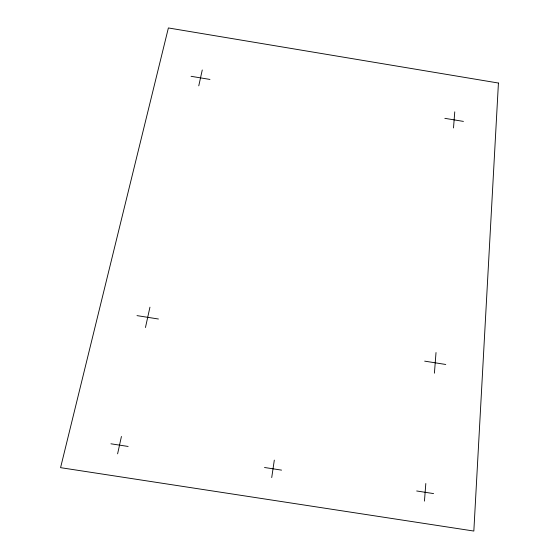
<?xml version="1.0" encoding="UTF-8"?>
<svg xmlns="http://www.w3.org/2000/svg" width="559" height="559" viewBox="0 0 559 559"><rect width="100%" height="100%" fill="white"/><g stroke="black" fill="none" stroke-linecap="round" stroke-linejoin="round"><path stroke-width="0.84" d="M424.449 501.109L425.818 483.528M434.413 373.174L436.02 352.547M453.503 127.955L454.76 111.856M271.723 477.582L274.315 460.113M117.6 453.838L121.429 436.474M145.452 327.539L149.945 307.191M198.766 85.834L202.26 69.98M110.913 443.797L128.123 446.452M264.498 467.492L281.547 470.126M416.686 490.977L433.581 493.59M136.997 315.618L158.414 319.007M424.686 361.142L445.74 364.475M191.08 76.31L209.953 79.434M444.838 118.333L463.425 121.408M498.432 83.039L473.836 531.05L60.568 467.659L168.385 27.95L498.432 83.039"/></g></svg>
